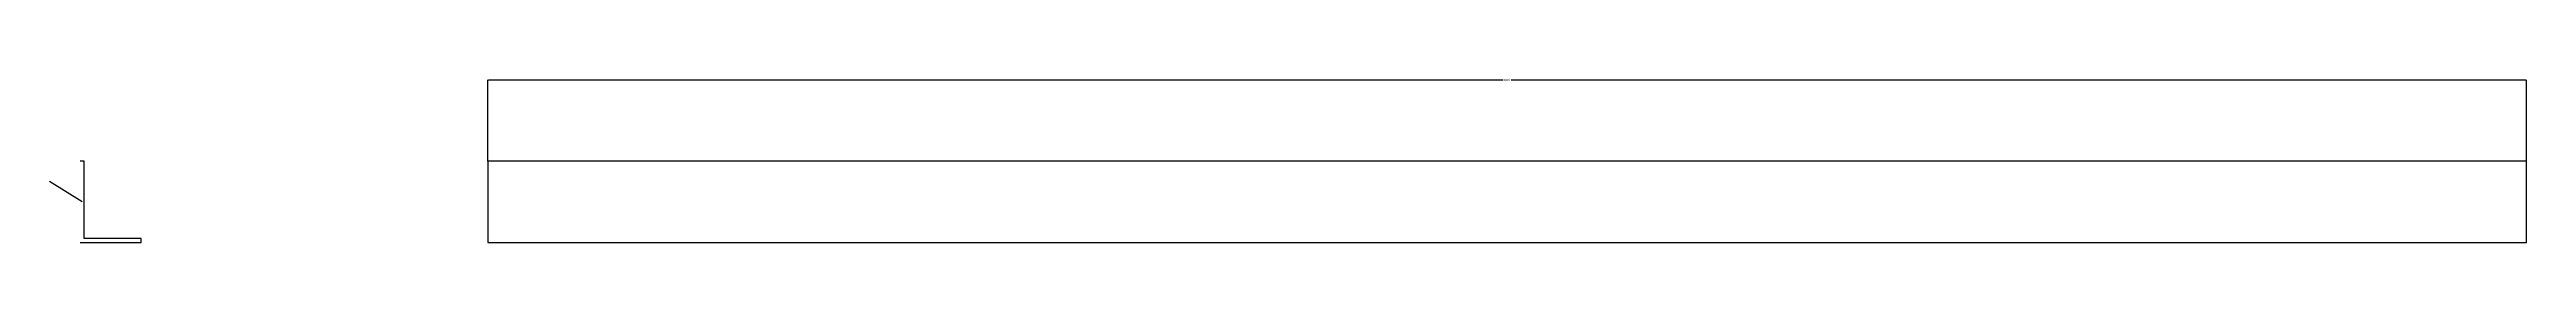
# Model space of a CAD drawing. Header units: metres. Extents: x -215 to 1000, y 0 to 81.
import ezdxf

# ---------------------------------------------------------------- set-up
doc = ezdxf.new("R2010")
doc.units = ezdxf.units.M
doc.dimstyles.get("Standard").update_dxf_attribs({"dimtxt": 2.5, "dimasz": 2.5, "dimexe": 1.25, "dimexo": 0.625, "dimtad": 1, "dimcen": 2.5, "dimazin": 3, "dimtfac": 1, "dimtmove": 0, "dimatfit": 3})

# ---------------------------------------------------------------- blocks, each defined once
blk = doc.blocks.new('_CLOSEDFILLED')
at = {"color": 0, "linetype": 'BYBLOCK'}
blk.add_solid([(-1, 0.2), (0, 0), (-1, -0.2)], dxfattribs=at)
blk = doc.blocks.new('*D1')
for p, q in [((0, 40), (0, 80)), ((0.25, 80), (498, 80)), ((502, 80), (999.75, 80)), ((1000, 40), (1000, 80))]:
    blk.add_line(p, q)
at = {"layer": 'Defpoints'}
for p in [(0, 80), (0, 40), (1000, 40)]:
    blk.add_point(p, dxfattribs=at)
at = {"xscale": 0.25, "yscale": 0.25, "rotation": 180}
blk.add_blockref('_CLOSEDFILLED', (0, 80), dxfattribs=at)
at = {"xscale": 0.25, "yscale": 0.25}
blk.add_blockref('_CLOSEDFILLED', (1000, 80), dxfattribs=at)
at = {"insert": (500, 80), "char_height": 1, "attachment_point": 5}
blk.add_mtext('1000', dxfattribs=at)

msp = doc.modelspace()

# ---------------------------------------------------------------- linework, layer by layer
for p, q in [((-198, 40), (-200, 40)), ((-198, 2), (-198, 40)), ((1000, 40), (0, 40)), ((0, 40), (0, 0)), ((1000, 0), (1000, 40)), ((-199, 20), (-215, 30)), ((-200, 0), (-170, 0)), ((-170, 2), (-198, 2)), ((-170, 0), (-170, 2)), ((0, 0), (1000, 0))]:
    msp.add_line(p, q)
msp.add_arc((-198, 2), 0.0001, 0, 90)

# ---------------------------------------------------------------- dimensions: what is measured, and where the dimension line sits
dim = msp.add_linear_dim(base=(0, 80), p1=(0, 40), p2=(1000, 40), dimstyle='Standard')
dim.commit()
dim.dimension.update_dxf_attribs({"geometry": '*D1', "text_midpoint": (500, 80)})

doc.saveas('drawing.dxf')
